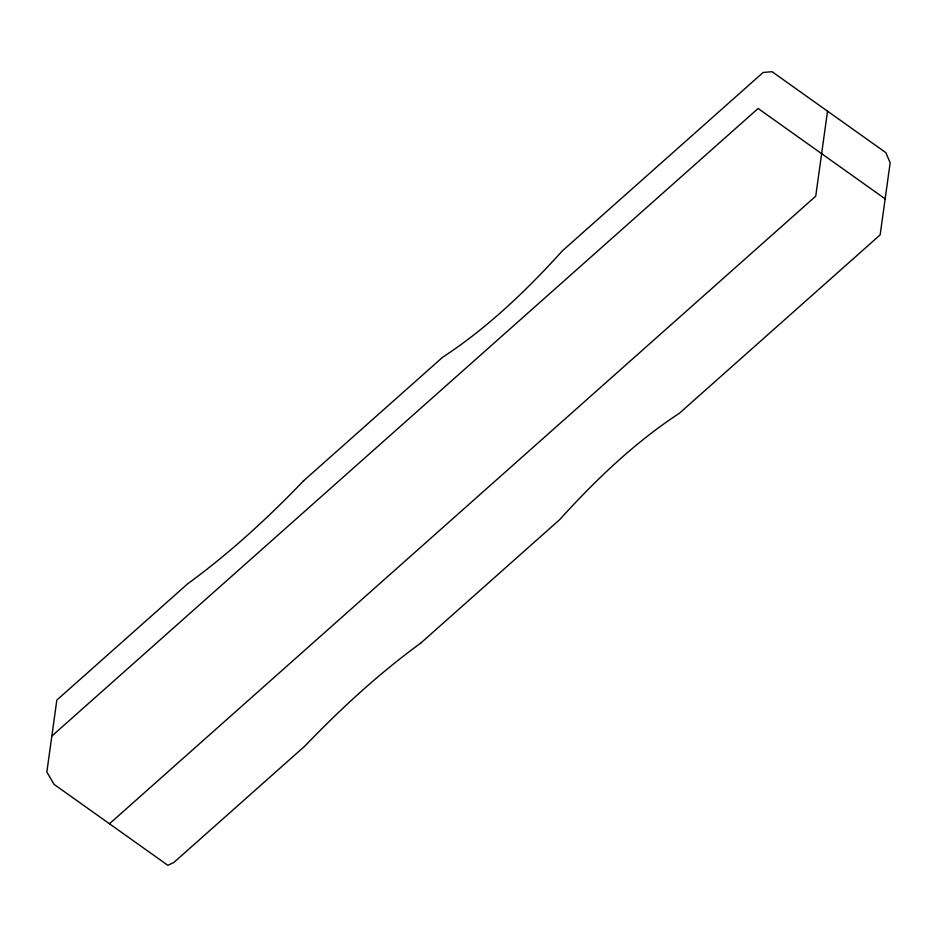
<?xml version="1.0" encoding="UTF-8"?>
<svg xmlns="http://www.w3.org/2000/svg" width="937" height="937" viewBox="0 0 937 937"><rect width="100%" height="100%" fill="white"/><g stroke="black" fill="none" stroke-linecap="round" stroke-linejoin="round"><path stroke-width="1.41" d="M827.535 111.163L815.729 196.196L109.465 823.775M303.6 480.798C267.783 518.079 229.588 553.263 187.751 583.739L56.841 700.068L46.85 772.053L54.018 784.316L167.828 865.296L173.895 862.438L304.818 746.11C340.635 708.829 378.829 673.633 420.666 643.169M303.518 480.868L442.639 357.255C487.498 327.891 526.512 290.493 562.376 250.847L763.105 72.489L772.076 71.704L885.898 152.684L890.15 162.874L880.159 234.871L679.43 413.229C634.572 442.592 595.557 479.99 559.694 519.625L420.584 643.25M51.84 736.06L758.103 108.481L885.16 198.867"/></g></svg>
